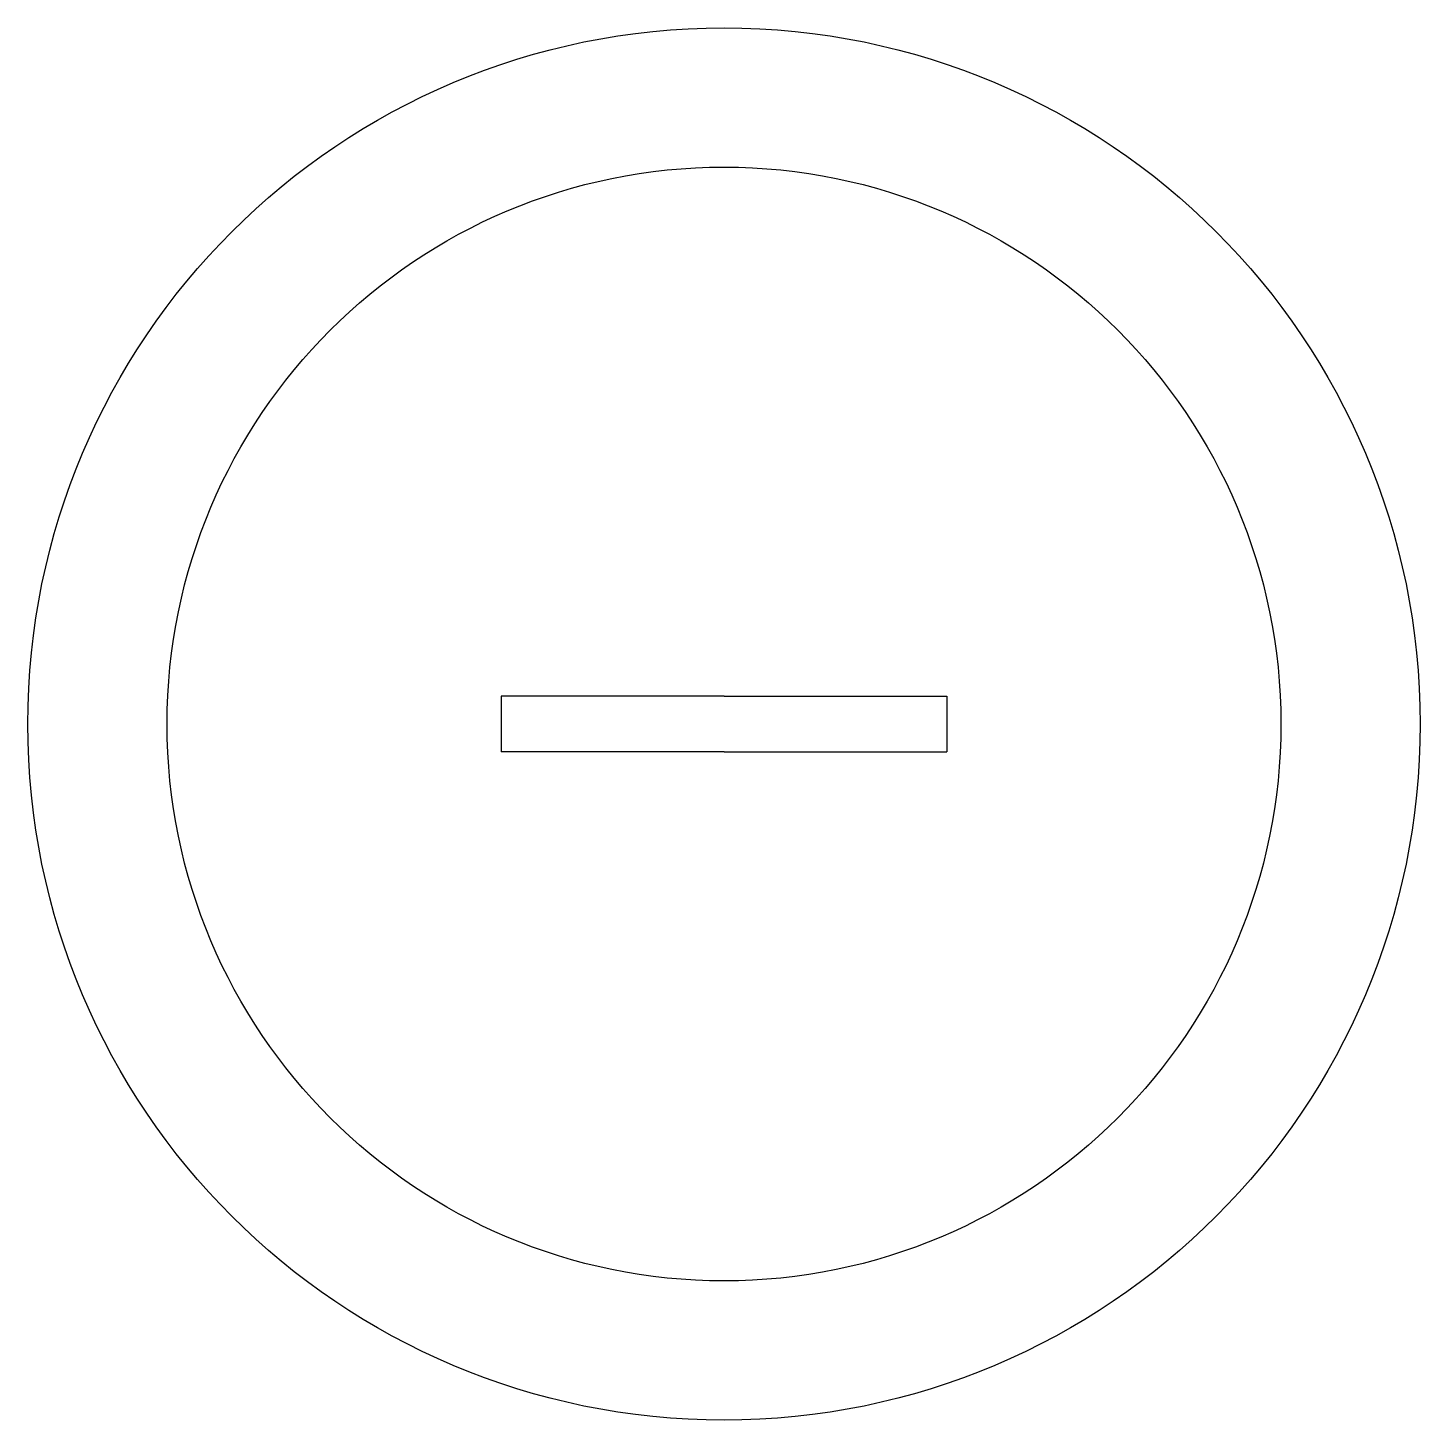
# Model space of a CAD drawing. Header units: millimetres. Extents: x 258.9 to 308.9, y 116.9 to 166.9.
import ezdxf

# ---------------------------------------------------------------- set-up
doc = ezdxf.new("R2010")
doc.units = ezdxf.units.MM
doc.layers.add('Circulación', color=92, linetype='Continuous')

msp = doc.modelspace()

# ---------------------------------------------------------------- linework, layer by layer
at = {"layer": 'Circulación'}
for p, q in [((283.875, 142.896), (275.875, 142.896)), ((275.875, 142.896), (275.875, 140.896)), ((283.875, 142.896), (291.875, 142.896)), ((291.875, 142.896), (291.875, 140.896)), ((283.875, 140.896), (275.875, 140.896)), ((283.875, 140.896), (275.875, 140.896)), ((283.875, 140.896), (291.875, 140.896))]:
    msp.add_line(p, q, dxfattribs=at)
for radius in [25, 20]:
    msp.add_circle((283.875, 141.896), radius, dxfattribs=at)

doc.saveas('drawing.dxf')
